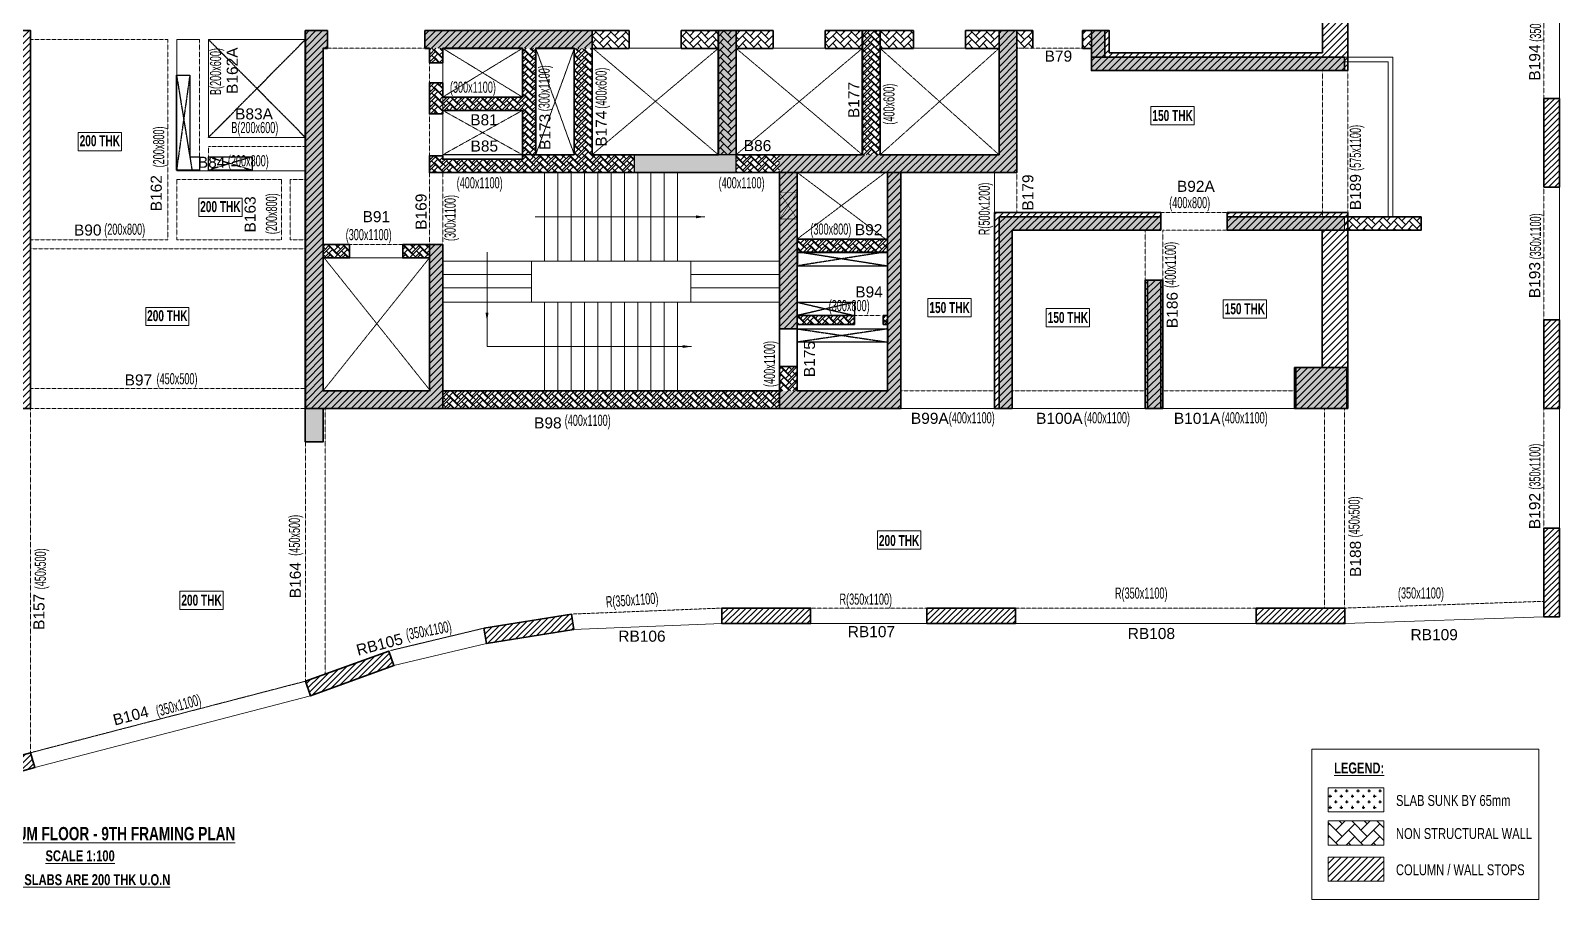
# Model space of a CAD drawing. Header units: millimetres. Extents: x 13 to 70247, y 23 to 60080.
# Drawn here: x 35422 to 69922, y 23 to 19616 of the extents above; entities that cross this region are included whole.
import ezdxf
from ezdxf.enums import TextEntityAlignment as Align

# ---------------------------------------------------------------- set-up
doc = ezdxf.new("R2010")
doc.units = ezdxf.units.MM
doc.linetypes.add('HIDDEN', pattern=[0.375, 0.25, -0.125])
for name, color, linetype, lineweight in [('A-ANNO-DIMS', 8, 'Continuous', 15), ('A-DETL-MISC', 35, 'Continuous', 15), ('A-FLOR-IDEN', 11, 'Continuous', 9), ('A-HIDD-ABVE', 8, 'HIDDEN', 20), ('G-ANNO-TEXT', 231, 'Continuous', 9), ('S-BEAM', 7, 'Continuous', 18), ('S-BEAM-IDEN', 2, 'Continuous', 9), ('S-COL HATCH', 9, 'Continuous', 0), ('S-COLS', 5, 'Continuous', 35), ('S-WALL', 4, 'Continuous', 18)]:
    doc.layers.add(name, color=color, linetype=linetype, lineweight=lineweight)
for name, color, linetype in [('Beam Nos', 7, 'Continuous'), ('changes', 7, 'Continuous'), ('CUTOUT', 4, 'Continuous'), ('S-CUTOUT', 1, 'Continuous'), ('SUNK SLAB', 8, 'Continuous')]:
    doc.layers.add(name, color=color, linetype=linetype)
doc.styles.add('Dim.s & Anno.(Misc.)', font='ARIALN.TTF')
doc.styles.add('SC-BBS1', font='SansSerif')
doc.styles.add('Swis721 LtCn BT', font='swisscl.ttf', dxfattribs={"width": 0.9, "height": 233.355162})
doc.styles.add('Swis721 LtCn BT_2', font='swisscl.ttf', dxfattribs={"height": 244.992296})
doc.styles.add('Swis721 LtCn BT_B', font='', dxfattribs={"width": 0.9, "height": 246.918336})
doc.styles.get('Swis721 LtCn BT_B').set_extended_font_data('Swis721 LtCn BT', bold=True)
doc.dimstyles.new('A-GFC-100', dxfattribs={"dimscale": 100, "dimtxt": 1.75, "dimasz": 1.5, "dimexe": 1.5, "dimexo": 0, "dimgap": 1, "dimtad": 1, "dimdsep": 46, "dimtxsty": 'Dim.s & Anno.(Misc.)', "dimblk": 'ARCHTICK', "dimcen": 0, "dimdle": 1.5, "dimclrd": 256, "dimclre": 8, "dimclrt": 6, "dimazin": 2, "dimtfac": 1, "dimtix": 1, "dimtmove": 2, "dimatfit": 3, "dimfxl": 1, "dimtolj": 1, "dimlwd": -1, "dimlwe": 9, "dimarcsym": 0})
pattern_1 = [(45, (-31699446.87, 20890861.25), (-75.1300955, 75.1300955), [])]
pattern_2 = [(45, (-31794446.86, 20734809.75), (0, 169.7056275), [360, -120]), (135, (-31794362, 20734894.6), (1e-14, 169.7056275), [360, -120])]
pattern_3 = [(45, (-31802317.5, 20729084.55), (0, 169.7056275), [360, -120]), (135, (-31802232.65, 20729169.4), (1e-14, 169.7056275), [360, -120])]
pattern_4 = [(45, (-31618808, 20746156.34), (0, 169.7056275), [360, -120]), (135, (-31618723.15, 20746241.2), (1e-14, 169.7056275), [360, -120])]
pattern_5 = [(45, (-31682274.25, 21473233.52), (-75.1300955, 75.1300955), [])]
pattern_6 = [(45, (-31215760.61, 20872171.07), (-66.29126074, 66.29126074), [])]
pattern_7 = [(45, (-31343246.11, 20900840.07), (-66.29126074, 66.29126074), [])]

# ---------------------------------------------------------------- blocks, each defined once
blk = doc.blocks.new('A$Cd226b1b4')
at = {"layer": 'S-COL HATCH', "transparency": 33554687}
h = blk.add_hatch(dxfattribs=at)
h.set_pattern_fill('ANSI31', color=256, scale=850)
h.set_pattern_definition(pattern_1)
h.paths.add_polyline_path([(53250, 7625), (53250, 19125), (52675, 19125), (52675, 8025), (47865, 8025), (47865, 8525), (47465, 8525), (47465, 7625)])
h = blk.add_hatch(dxfattribs=at)
h.set_pattern_fill('ANSI31', color=256, scale=850)
h.set_pattern_definition(pattern_1)
h.paths.add_polyline_path([(20725, 3700), (20425, 3700), (20425, 400), (20425, 0), (23125, 0), (23525, 0), (23525, 400), (23525, 400), (23525, 8525), (23025, 8525), (23025, 8125), (23125, 8125), (23125, 400), (23125, 400), (20725, 400), (20725, 400)])
h = blk.add_hatch(dxfattribs=at)
h.set_pattern_fill('ANSI31', color=256, scale=850)
h.set_pattern_definition(pattern_1)
h.paths.add_polyline_path([(32525, 3700), (32825, 3700), (32825, 400), (32825, 0), (30125, 0), (29725, 0), (29725, 400), (29725, 400), (29725, 8525), (30225, 8525), (30225, 8125), (30125, 8125), (30125, 400), (30125, 400), (32525, 400), (32525, 400)])
h = blk.add_hatch(dxfattribs=at)
h.set_pattern_fill('ANSI31', color=256, scale=850)
h.set_pattern_definition(pattern_1)
h.paths.add_polyline_path([(36195, 8525), (32425, 8525), (32425, 8125), (36195, 8125)])
at = {"layer": 'S-COL HATCH'}
h = blk.add_hatch(dxfattribs=at)
h.set_pattern_fill('AR-HBONE', color=256, scale=30)
h.set_pattern_definition(pattern_2)
h.paths.add_polyline_path([(39445, 8525), (39045, 8525), (39045, 5725), (39445, 5725)])
at = {"layer": 'S-COL HATCH', "transparency": 33554687}
h = blk.add_hatch(dxfattribs=at)
h.set_pattern_fill('ANSI31', color=256, scale=850)
h.set_pattern_definition(pattern_1)
h.paths.add_polyline_path([(40425, 5325), (40425, 5725), (45379, 5725), (45379, 8525), (45779, 8525), (45779, 5325)])
at = {"layer": 'S-COL HATCH'}
h = blk.add_hatch(dxfattribs=at)
h.set_pattern_fill('AR-HBONE', color=256, scale=30)
h.set_pattern_definition(pattern_2)
h.paths.add_polyline_path([(42695, 5725), (42295, 5725), (42295, 8525), (42695, 8525)])
h = blk.add_hatch(dxfattribs=at)
h.set_pattern_fill('AR-HBONE', color=256, scale=30)
h.set_pattern_definition(pattern_2)
h.paths.add_polyline_path([(34925, 8125), (34625, 8125), (34625, 7025), (32825, 7025), (32825, 7350), (32525, 7350), (32525, 6648), (32825, 6648), (32825, 6725), (34625, 6725), (34625, 5625), (32825, 5625), (32825, 5703), (32525, 5703), (32525, 5325), (37145, 5325), (37145, 5725), (34925, 5725)])
h = blk.add_hatch(dxfattribs=at)
h.set_pattern_fill('AR-HBONE', color=256, scale=30)
h.set_pattern_definition(pattern_2)
h.paths.add_polyline_path([(32825, 8125), (32525, 8125), (32525, 7800), (32825, 7800)])
h = blk.add_hatch(dxfattribs=at)
h.set_pattern_fill('AR-HBONE', color=256, scale=30)
h.set_pattern_definition(pattern_2)
h.paths.add_polyline_path([(36195, 5725), (35795, 5725), (35795, 8125), (36195, 8125)])
at = {"layer": 'S-COL HATCH', "transparency": 33554687}
h = blk.add_hatch(dxfattribs=at)
h.set_pattern_fill('ANSI31', color=256, scale=850)
h.set_pattern_definition(pattern_1)
edge = h.paths.add_edge_path()
edge.add_line((37145, 5725), (37145, 5325))
at = {"layer": 'S-COL HATCH'}
h = blk.add_hatch(dxfattribs=at)
h.set_pattern_fill('AR-HBONE', color=256, scale=30)
h.set_pattern_definition(pattern_2)
h.paths.add_polyline_path([(39445, 5725), (40425, 5725), (40425, 5325), (39445, 5325)])
at = {"layer": 'S-COL HATCH', "transparency": 33554687}
h = blk.add_hatch(dxfattribs=at)
h.set_pattern_fill('ANSI31', color=256, scale=850)
h.set_pattern_definition(pattern_1)
h.paths.add_polyline_path([(40425, 5325), (40825, 5325), (40825, 5325), (40825, 3825), (40825, 3825), (40825, 3525), (40825, 1800), (40425, 1800)])
h = blk.add_hatch(dxfattribs=at)
h.set_pattern_fill('ANSI31', color=256, scale=850)
h.set_pattern_definition(pattern_1)
h.paths.add_polyline_path([(42865, 5325), (43165, 5325), (43165, 0), (42865, 0), (40425, 0), (40425, 400), (42865, 400), (42865, 2100), (42865, 2100), (42865, 2100)])
at = {"layer": 'S-COL HATCH'}
h = blk.add_hatch(dxfattribs=at)
h.set_pattern_fill('AR-HBONE', color=256, scale=30)
h.set_pattern_definition(pattern_2)
h.paths.add_polyline_path([(40825, 3525), (42865, 3525), (42865, 3825), (40825, 3825)])
h = blk.add_hatch(dxfattribs=at)
h.set_pattern_fill('AR-HBONE', color=256, scale=30)
h.set_pattern_definition([(45, (-31794446.86, 20682880.75), (0, 169.7056275), [360, -120]), (135, (-31794362, 20682965.6), (1e-14, 169.7056275), [360, -120])])
h.paths.add_polyline_path([(32525, 3400), (32525, 3700), (31925, 3700), (31925, 3400)])
h.paths.add_polyline_path([(30725, 3400), (30725, 3700), (30125, 3700), (30125, 3400)])
h = blk.add_hatch(dxfattribs=at)
h.set_pattern_fill('AR-HBONE', color=256, scale=30)
h.set_pattern_definition(pattern_2)
h.paths.add_polyline_path([(42115, 2100), (42115, 1900), (40825, 1900), (40825, 2100)])
h = blk.add_hatch(dxfattribs=at)
h.set_pattern_fill('AR-HBONE', color=256, scale=30)
h.set_pattern_definition(pattern_2)
h.paths.add_polyline_path([(42765, 2100), (42865, 2100), (42865, 1900), (42765, 1900)])
h = blk.add_hatch(dxfattribs=at)
h.set_pattern_fill('AR-HBONE', color=256, scale=30)
h.set_pattern_definition(pattern_2)
h.paths.add_polyline_path([(40425, 950), (40825, 950), (40825, 400), (40425, 400)])
h = blk.add_hatch(dxfattribs=at)
h.set_pattern_fill('AR-HBONE', color=256, scale=30)
h.set_pattern_definition(pattern_2)
h.paths.add_polyline_path([(40425, 400), (32825, 400), (32825, 0), (40425, 0)])
at = {"layer": 'S-COL HATCH', "transparency": 33554687, "elevation": 0}
for points in [[(37145, 5725), (37145, 5325)], [(39445, 5325), (39445, 5725), (39045, 5725)]]:
    blk.add_lwpolyline(points, dxfattribs=at)
at = {"layer": 'S-COLS'}
for p, q in [((32525, 3700), (32525, 400)), ((32825, 3700), (32825, 400)), ((40825, 1800), (40425, 1800)), ((40825, 950), (40425, 950)), ((32825, 400), (32825, 0))]:
    blk.add_line(p, q, dxfattribs=at)
at = {"layer": 'S-COLS', "elevation": 0}
for points in [[(53250, 7625), (47465, 7625), (47465, 8525), (47865, 8525), (47865, 8025), (52675, 8025), (52675, 19125), (53250, 19125)], [(35795, 5725), (34925, 5725), (34925, 8125), (35795, 8125)], [(40825, 3825), (42865, 3825), (42865, 3525), (40825, 3525)]]:
    blk.add_lwpolyline(points, close=True, dxfattribs=at)
for points in [[(23525, 400), (23525, 8525), (23025, 8525), (23025, 8125), (23125, 8125), (23125, 400), (20725, 400)], [(29725, 400), (29725, 8525), (30225, 8525), (30225, 8125), (30125, 8125), (30125, 400), (32525, 400)], [(36195, 8525), (32425, 8525), (32425, 8125), (32525, 8125), (32525, 7800), (32825, 7800), (32825, 8125), (33725, 8125), (34625, 8125), (34625, 7025), (32825, 7025), (32825, 7350), (32525, 7350), (32525, 6648), (32825, 6648), (32825, 6725), (34625, 6725), (34625, 5625), (33725, 5625), (32825, 5625), (32825, 5703), (32525, 5703), (32525, 5325), (34625, 5325), (34625, 5325), (45779, 5325), (45779, 8525), (45379, 8525), (45379, 5725), (42695, 5725), (42695, 8525)], [(39045, 8525), (39045, 5725), (36195, 5725), (36195, 8525)], [(39445, 8525), (39045, 8525)], [(42295, 8525), (42295, 5725), (39445, 5725), (39445, 8525)], [(42695, 8525), (42295, 8525)], [(40825, 0), (40425, 0), (40425, 5325)], [(40825, 5325), (40825, 400)], [(43165, 5325), (43165, 0), (42865, 0)], [(42865, 400), (42865, 5325)], [(30125, 3400), (30725, 3400), (30725, 3700), (30125, 3700)], [(32525, 3400), (31925, 3400), (31925, 3700), (32825, 3700)], [(40825, 2100), (42115, 2100)], [(42115, 2100), (42115, 1900)], [(42765, 1900), (42765, 2100)], [(42765, 2100), (42865, 2100)], [(42115, 1900), (40825, 1900)], [(42865, 1900), (42765, 1900)], [(23125, 0), (23125, 0), (23525, 0), (23525, 400)], [(30125, 0), (30125, 0), (29725, 0), (29725, 400)], [(32825, 400), (40425, 400), (40425, 0), (30125, 0)], [(40825, 400), (42865, 400)], [(42865, 0), (40825, 0)]]:
    blk.add_lwpolyline(points, dxfattribs=at)
blk = doc.blocks.new('A$Cbe320e20')
at = {"layer": 'S-COL HATCH', "transparency": 33554687}
h = blk.add_hatch(color=256, dxfattribs=at)
h.dxf.hatch_style = 1
h.paths.add_polyline_path([(24654, -2025), (24954, -2025), (24954, -5325), (24954, -5725), (22254, -5725), (22254, -6475), (21854, -6475), (21854, -5325), (21854, -5325), (21854, 2800), (22354, 2800), (22354, 2400), (22254, 2400), (22254, -5325), (22254, -5325), (24654, -5325), (24654, -5325)])
h = blk.add_hatch(color=256, dxfattribs=at)
h.dxf.hatch_style = 1
h.paths.add_polyline_path([(28324, 2800), (24554, 2800), (24554, 2400), (28324, 2400)])
at = {"layer": 'S-COL HATCH'}
h = blk.add_hatch(dxfattribs=at)
h.set_pattern_fill('AR-HBONE', color=256, scale=30)
h.set_pattern_definition(pattern_4)
h.paths.add_polyline_path([(28324, 2400), (28324, 2800), (29164, 2800), (29164, 2400), (28834, 2400)])
h = blk.add_hatch(dxfattribs=at)
h.set_pattern_fill('AR-HBONE', color=256, scale=30)
h.set_pattern_definition(pattern_4)
h.paths.add_polyline_path([(30334, 2400), (30334, 2800), (31174, 2800), (31174, 2400)])
at = {"layer": 'S-COL HATCH', "transparency": 33554687}
h = blk.add_hatch(color=256, dxfattribs=at)
h.dxf.hatch_style = 1
h.paths.add_polyline_path([(31574, 2800), (31174, 2800), (31174, 0), (31574, 0)])
at = {"layer": 'S-COL HATCH'}
h = blk.add_hatch(dxfattribs=at)
h.set_pattern_fill('AR-HBONE', color=256, scale=30)
h.set_pattern_definition(pattern_4)
h.paths.add_polyline_path([(31574, 2400), (31574, 2800), (32414, 2800), (32414, 2400)])
at = {"layer": 'S-COL HATCH', "transparency": 33554687}
h = blk.add_hatch(color=256, dxfattribs=at)
h.dxf.hatch_style = 1
h.paths.add_polyline_path([(32554, -400), (32554, 0), (37509, 0), (37509, 2800), (37909, 2800), (37909, -400)])
at = {"layer": 'S-COL HATCH'}
h = blk.add_hatch(dxfattribs=at)
h.set_pattern_fill('AR-HBONE', color=256, scale=30)
h.set_pattern_definition(pattern_4)
h.paths.add_polyline_path([(33584, 2800), (34424, 2800), (34424, 2400), (33584, 2400)])
h = blk.add_hatch(dxfattribs=at)
h.set_pattern_fill('AR-HBONE', color=256, scale=30)
h.set_pattern_definition(pattern_3)
h.paths.add_polyline_path([(34824, 0), (34424, 0), (34424, 2800), (34824, 2800)])
h = blk.add_hatch(dxfattribs=at)
h.set_pattern_fill('AR-HBONE', color=256, scale=30)
h.set_pattern_definition(pattern_4)
h.paths.add_polyline_path([(34824, 2800), (35581, 2800), (35581, 2400), (34824, 2400)])
h = blk.add_hatch(dxfattribs=at)
h.set_pattern_fill('AR-HBONE', color=256, scale=30)
h.set_pattern_definition(pattern_4)
h.paths.add_polyline_path([(36751, 2400), (36751, 2800), (37509, 2800), (37509, 2400)])
h = blk.add_hatch(dxfattribs=at)
h.set_pattern_fill('AR-HBONE', color=256, scale=30)
h.set_pattern_definition(pattern_4)
h.paths.add_polyline_path([(37909, 2400), (37909, 2800), (38274, 2800), (38274, 2400), (38185, 2400)])
h = blk.add_hatch(dxfattribs=at)
h.set_pattern_fill('AR-HBONE', color=256, scale=30)
h.set_pattern_definition(pattern_4)
h.paths.add_polyline_path([(39394, 2400), (39394, 2800), (39594, 2800), (39594, 2400)])
at = {"layer": 'S-COL HATCH', "transparency": 33554687}
h = blk.add_hatch(color=256, dxfattribs=at)
h.dxf.hatch_style = 1
h.paths.add_polyline_path([(39894, 2800), (39594, 2800), (39594, 2200), (39894, 2200)])
at = {"layer": 'S-COL HATCH'}
h = blk.add_hatch(dxfattribs=at)
h.set_pattern_fill('AR-HBONE', color=256, scale=30)
h.set_pattern_definition(pattern_3)
h.paths.add_polyline_path([(27054, 2400), (26754, 2400), (26754, 1300), (24954, 1300), (24954, 1625), (24654, 1625), (24654, 922), (24954, 922), (24954, 1000), (26754, 1000), (26754, -100), (24954, -100), (24954, -23), (24654, -23), (24654, -400), (29274, -400), (29274, 0), (27054, 0)])
h = blk.add_hatch(dxfattribs=at)
h.set_pattern_fill('AR-HBONE', color=256, scale=30)
h.set_pattern_definition(pattern_3)
h.paths.add_polyline_path([(24954, 2400), (24654, 2400), (24654, 2075), (24954, 2075)])
h = blk.add_hatch(dxfattribs=at)
h.set_pattern_fill('AR-HBONE', color=256, scale=30)
h.set_pattern_definition(pattern_3)
h.paths.add_polyline_path([(28324, 0), (27924, 0), (27924, 2400), (28324, 2400)])
at = {"layer": 'S-COL HATCH', "transparency": 33554687}
h = blk.add_hatch(color=256, dxfattribs=at)
h.dxf.hatch_style = 1
h.paths.add_polyline_path([(39594, 2200), (39594, 1900), (45304, 1900), (45304, 2200)])
h = blk.add_hatch(color=256, dxfattribs=at)
h.dxf.hatch_style = 1
h.paths.add_polyline_path([(31574, 0), (29274, 0), (29274, -400), (31574, -400)])
at = {"layer": 'S-COL HATCH'}
h = blk.add_hatch(dxfattribs=at)
h.set_pattern_fill('AR-HBONE', color=256, scale=30)
h.set_pattern_definition(pattern_3)
h.paths.add_polyline_path([(31574, 0), (32554, 0), (32554, -400), (31574, -400)])
at = {"layer": 'S-COL HATCH', "transparency": 33554687}
h = blk.add_hatch(color=256, dxfattribs=at)
h.dxf.hatch_style = 1
h.paths.add_polyline_path([(32554, -400), (32954, -400), (32954, -400), (32954, -1900), (32954, -1900), (32954, -2200), (32954, -3925), (32554, -3925)])
h = blk.add_hatch(color=256, dxfattribs=at)
h.dxf.hatch_style = 1
h.paths.add_polyline_path([(34994, -400), (35294, -400), (35294, -5725), (34994, -5725), (32554, -5725), (32554, -5325), (34994, -5325), (34994, -3625), (34994, -3625), (34994, -3625)])
h = blk.add_hatch(dxfattribs=at)
h.set_pattern_fill('ANSI31', color=256, scale=850)
h.set_pattern_definition(pattern_5)
h.paths.add_polyline_path([(37409, -1299), (41159, -1299), (41159, -1699), (37809, -1699), (37809, -5724), (37409, -5724)])
h = blk.add_hatch(dxfattribs=at)
h.set_pattern_fill('ANSI31', color=256, scale=850)
h.set_pattern_definition(pattern_5)
h.paths.add_polyline_path([(42659, -1299), (44804, -1299), (44804, -1303), (45379, -1303), (45379, -4800), (44804, -4800), (44804, -1699), (42659, -1699)])
h = blk.add_hatch(color=256, dxfattribs=at)
h.dxf.hatch_style = 1
h.paths.add_polyline_path([(37509, -1400), (41159, -1400), (41159, -1700), (37809, -1700), (37809, -5725), (37509, -5725)])
h = blk.add_hatch(color=256, dxfattribs=at)
h.dxf.hatch_style = 1
h.paths.add_polyline_path([(42659, -1400), (45304, -1400), (45304, -1700), (42659, -1700)])
at = {"layer": 'S-COL HATCH'}
h = blk.add_hatch(dxfattribs=at)
h.set_pattern_fill('AR-HBONE', color=256, scale=30)
h.set_pattern_definition(pattern_3)
h.paths.add_polyline_path([(47034, -1700), (47034, -1400), (45304, -1400), (45304, -1700)])
h = blk.add_hatch(dxfattribs=at)
h.set_pattern_fill('AR-HBONE', color=256, scale=30)
h.set_pattern_definition([(45, (-31802317.5, 20677155.55), (0, 169.7056275), [360, -120]), (135, (-31802232.65, 20677240.4), (1e-14, 169.7056275), [360, -120])])
h.paths.add_polyline_path([(24654, -2325), (24654, -2025), (24054, -2025), (24054, -2325)])
h.paths.add_polyline_path([(22854, -2325), (22854, -2025), (22254, -2025), (22254, -2325)])
h = blk.add_hatch(dxfattribs=at)
h.set_pattern_fill('AR-HBONE', color=256, scale=30)
h.set_pattern_definition(pattern_3)
h.paths.add_polyline_path([(32954, -1900), (32954, -2200), (34994, -2200), (34994, -1900)])
at = {"layer": 'S-COL HATCH', "transparency": 33554687}
h = blk.add_hatch(dxfattribs=at)
h.set_pattern_fill('ANSI31', color=256, scale=850)
h.set_pattern_definition(pattern_5)
h.paths.add_polyline_path([(40809, -2827), (41205, -2827), (41205, -5724), (40809, -5724)])
h = blk.add_hatch(color=256, dxfattribs=at)
h.dxf.hatch_style = 1
h.paths.add_polyline_path([(40859, -2827), (41159, -2827), (41159, -5725), (40859, -5725)])
at = {"layer": 'S-COL HATCH'}
h = blk.add_hatch(dxfattribs=at)
h.set_pattern_fill('AR-HBONE', color=256, scale=30)
h.set_pattern_definition(pattern_3)
h.paths.add_polyline_path([(34244, -3625), (34244, -3825), (32954, -3825), (32954, -3625)])
h = blk.add_hatch(dxfattribs=at)
h.set_pattern_fill('AR-HBONE', color=256, scale=30)
h.set_pattern_definition(pattern_3)
h.paths.add_polyline_path([(34894, -3625), (34994, -3625), (34994, -3825), (34894, -3825)])
h = blk.add_hatch(dxfattribs=at)
h.set_pattern_fill('AR-HBONE', color=256, scale=30)
h.set_pattern_definition(pattern_3)
h.paths.add_polyline_path([(32554, -4775), (32954, -4775), (32954, -5325), (32554, -5325)])
at = {"layer": 'S-COL HATCH', "transparency": 33554687}
h = blk.add_hatch(dxfattribs=at)
h.set_pattern_fill('ANSI31', color=256, scale=850)
h.set_pattern_definition(pattern_5)
h.paths.add_polyline_path([(45379, -4800), (45379, -5724), (44179, -5724), (44179, -4800)])
h = blk.add_hatch(color=256, dxfattribs=at)
h.dxf.hatch_style = 1
h.paths.add_polyline_path([(44209, -5725), (45359, -5725), (45359, -4800), (44209, -4800)])
at = {"layer": 'S-COL HATCH'}
h = blk.add_hatch(dxfattribs=at)
h.set_pattern_fill('AR-HBONE', color=256, scale=30)
h.set_pattern_definition(pattern_3)
h.paths.add_polyline_path([(32554, -5325), (24954, -5325), (24954, -5725), (32554, -5725)])
at = {"layer": 'changes'}
blk.add_lwpolyline([(31574, 0), (29274, 0), (29274, -400), (31574, -400)], close=True, dxfattribs=at)
at = {"layer": 'S-COL HATCH', "transparency": 33554687}
blk.add_line((45304, -1400), (45304, -1700), dxfattribs=at)
at = {"layer": 'S-COLS'}
for p, q in [((29164, 2800), (28324, 2800)), ((29164, 2800), (29164, 2400)), ((30334, 2400), (30334, 2800)), ((32414, 2800), (30334, 2800)), ((32414, 2800), (32414, 2400)), ((33584, 2400), (33584, 2800)), ((34424, 2800), (33584, 2800)), ((35581, 2800), (34824, 2800)), ((35581, 2800), (35581, 2400)), ((36751, 2400), (36751, 2800)), ((37509, 2800), (36751, 2800)), ((38274, 2800), (37909, 2800)), ((38274, 2800), (38274, 2400)), ((39394, 2400), (39394, 2800)), ((39394, 2800), (39594, 2800)), ((29164, 2400), (28324, 2400)), ((31174, 2400), (30334, 2400)), ((32414, 2400), (31574, 2400)), ((34424, 2400), (33584, 2400)), ((35581, 2400), (34824, 2400)), ((36751, 2400), (37509, 2400)), ((39394, 2400), (39594, 2400)), ((41159, -1299), (41159, -1699)), ((42659, -1299), (42659, -1699)), ((37509, -1400), (37509, -5725)), ((37509, -1400), (41159, -1400)), ((41159, -1700), (37809, -1700)), ((37809, -1700), (37809, -5725)), ((41159, -1700), (37809, -1700)), ((41159, -1400), (41159, -1700)), ((24654, -2025), (24654, -5325)), ((24954, -2025), (24954, -5325)), ((32954, -3925), (32554, -3925)), ((32954, -4775), (32554, -4775)), ((24954, -5325), (24954, -5725)), ((37809, -5724), (37409, -5724)), ((37809, -5724), (37409, -5724)), ((37509, -5725), (37809, -5725)), ((41209, -5724), (40809, -5724)), ((41209, -5724), (40809, -5724))]:
    blk.add_line(p, q, dxfattribs=at)
for points in [[(21854, -5325), (21854, 2800), (22354, 2800), (22354, 2400), (22254, 2400), (22254, -5325), (24654, -5325)], [(28324, 2800), (24554, 2800), (24554, 2400), (24654, 2400), (24654, 2075), (24954, 2075), (24954, 2400), (25854, 2400), (26754, 2400), (26754, 1300), (24954, 1300), (24954, 1625), (24654, 1625), (24654, 922), (24954, 922), (24954, 1000), (26754, 1000), (26754, -100), (25854, -100), (24954, -100), (24954, -23), (24654, -23), (24654, -400), (26754, -400), (26754, -400), (37909, -400), (37909, 2800), (37509, 2800), (37509, 0), (34824, 0), (34824, 2800)], [(31174, 2800), (31174, 0), (28324, 0), (28324, 2800)], [(31574, 2800), (31174, 2800)], [(34424, 2800), (34424, 0), (31574, 0), (31574, 2800)], [(34824, 2800), (34424, 2800)], [(32954, -5725), (32554, -5725), (32554, -400)], [(32954, -400), (32954, -5325)], [(35294, -400), (35294, -5725), (34994, -5725)], [(34994, -5325), (34994, -400)], [(37409, -5724), (37409, -1299), (41159, -1299)], [(42659, -1299), (45354, -1299)], [(45379, -1299), (45379, -4800), (44804, -4800), (44804, -1699), (42659, -1699)], [(40813, -1699), (37809, -1699), (37809, -5724)], [(22254, -2325), (22854, -2325), (22854, -2025), (22254, -2025)], [(24654, -2325), (24054, -2325), (24054, -2025), (24954, -2025)], [(40809, -5724), (40809, -2827), (41209, -2827), (41209, -5724)], [(32954, -3625), (34244, -3625)], [(34244, -3625), (34244, -3825)], [(34894, -3825), (34894, -3625)], [(34894, -3625), (34994, -3625)], [(34244, -3825), (32954, -3825)], [(34994, -3825), (34894, -3825)], [(22254, -5725), (22254, -6475), (21854, -6475), (21854, -5325)], [(24954, -5325), (32554, -5325), (32554, -5725), (22254, -5725)], [(32954, -5325), (34994, -5325)], [(34994, -5725), (32954, -5725)]]:
    blk.add_lwpolyline(points, dxfattribs=at)
at = {"layer": 'S-COLS', "color": 5}
blk.add_lwpolyline([(39894, 2800), (39594, 2800), (39594, 2200), (39894, 2200)], close=True, dxfattribs=at)
at = {"layer": 'S-COLS'}
for points in [[(27924, 0), (27054, 0), (27054, 2400), (27924, 2400)], [(45304, 1900), (39594, 1900), (39594, 2200), (45304, 2200)], [(32954, -1900), (34994, -1900), (34994, -2200), (32954, -2200)], [(45359, -5725), (44209, -5725), (44209, -4800), (45359, -4800)]]:
    blk.add_lwpolyline(points, close=True, dxfattribs=at)
at = {"layer": 'S-COLS', "elevation": 0}
for points in [[(47034, -1400), (42659, -1400), (42659, -1700), (47034, -1700)], [(41159, -2827), (40859, -2827), (40859, -5725), (41159, -5725)], [(45379, -5724), (44179, -5724), (44179, -4800), (45379, -4800)]]:
    blk.add_lwpolyline(points, close=True, dxfattribs=at)
at = {"layer": 'S-CUTOUT', "const_width": 10, "elevation": 0}
blk.add_lwpolyline([(32954, -849), (32954, -1449), (32554, -1449), (32554, -849)], close=True, dxfattribs=at)
for points in [[(32954, -849), (32554, -1449)], [(32954, -1449), (32554, -849)]]:
    blk.add_lwpolyline(points, dxfattribs=at)
at = {"layer": 'S-WALL', "color": 7}
for p, q in [((46394, 2200), (45304, 2200)), ((45304, 2100), (46294, 2100)), ((46294, 2100), (46294, -1400)), ((46394, -1400), (46394, 2200))]:
    blk.add_line(p, q, dxfattribs=at)
blk = doc.blocks.new('_ARCHTICK')
at = {"color": 0, "linetype": 'ByBlock', "const_width": 0.15}
blk.add_lwpolyline([(-0.5, -0.5), (0.5, 0.5)], dxfattribs=at)
blk = doc.blocks.new('A$Cf6edaa24')
at = {"layer": 'CUTOUT', "color": 8, "linetype": 'HIDDEN'}
for p, q in [((25325, -6245), (24340, -6545)), ((24340, -6245), (25325, -6545)), ((39529, -8405), (37630, -8705)), ((39529, -8405), (37630, -8705)), ((37771, -8405), (39670, -8705)), ((37771, -8405), (39670, -8705)), ((37630, -9525), (38920, -9825)), ((38920, -9525), (37630, -9825)), ((37630, -9525), (38920, -9825)), ((38920, -9525), (37630, -9825)), ((39670, -10125), (37630, -10425)), ((37630, -10125), (39670, -10425)), ((39670, -10125), (37630, -10425)), ((37630, -10125), (39670, -10425))]:
    blk.add_line(p, q, dxfattribs=at)
at = {"layer": 'CUTOUT', "elevation": 0}
blk.add_lwpolyline([(23620, -4405), (23920, -4405), (23920, -6245), (24140, -6245), (24140, -6545), (23620, -6545), (23620, -4405)], dxfattribs=at)
at = {"layer": 'CUTOUT', "color": 8, "linetype": 'HIDDEN', "elevation": 0}
for points in [[(23620, -4405), (23969, -6545)], [(23920, -4405), (23620, -6545)]]:
    blk.add_lwpolyline(points, dxfattribs=at)
at = {"layer": 'CUTOUT', "elevation": 0}
blk.add_lwpolyline([(24340, -6245), (25325, -6245), (25325, -6545), (24340, -6545)], close=True, dxfattribs=at)
at = {"layer": 'CUTOUT'}
for points in [[(37630, -8705), (39670, -8705), (39670, -8405), (37630, -8405)], [(37630, -9525), (38920, -9525), (38920, -9825), (37630, -9825)], [(37630, -10125), (39670, -10125), (39670, -10425), (37630, -10425)]]:
    blk.add_lwpolyline(points, close=True, dxfattribs=at)
at = {"layer": 'S-BEAM'}
blk.add_line((39669, -10125), (37630, -10125), dxfattribs=at)
blk = doc.blocks.new('A$C40398dd4')
at = {"layer": 'A-ANNO-DIMS', "ltscale": 500, "elevation": 0}
blk.add_lwpolyline([(5810, 1000), (6600, 1000), (6600, 1565)], dxfattribs=at)
at = {"layer": 'A-DETL-MISC'}
for p, q in [((2300, 4925), (2300, 2925)), ((2600, 4925), (2600, 2925)), ((2900, 4925), (2900, 2925)), ((3200, 4925), (3200, 2925)), ((3500, 4925), (3500, 2925)), ((3800, 4925), (3800, 2925)), ((4100, 4925), (4100, 2925)), ((4400, 4925), (4400, 2925)), ((4700, 4925), (4700, 2925)), ((5000, 4925), (5000, 2925)), ((5300, 4925), (5300, 2925)), ((2300, 0), (2300, 2000)), ((2600, 0), (2600, 2000)), ((2900, 0), (2900, 2000)), ((3200, 0), (3200, 2000)), ((3500, 0), (3500, 2000)), ((3800, 0), (3800, 2000)), ((4100, 0), (4100, 2000)), ((4400, 0), (4400, 2000)), ((4700, 0), (4700, 2000)), ((5000, 0), (5000, 2000)), ((5300, 0), (5300, 2000))]:
    blk.add_line(p, q, dxfattribs=at)
for points in [[(2000, 2925), (0, 2925)], [(5600, 2925), (7600, 2925)], [(2000, 2625), (0, 2625)], [(5600, 2625), (7600, 2625)], [(2000, 2325), (0, 2325)], [(5600, 2325), (7600, 2325)]]:
    blk.add_lwpolyline(points, dxfattribs=at)
blk.add_lwpolyline([(5600, 2925), (5600, 2000), (2000, 2000), (2000, 2925)], close=True, dxfattribs=at)
at = {"layer": 'A-DETL-MISC', "elevation": 0}
for points in [[(2000, 2000), (0, 2000)], [(5600, 2000), (7600, 2000)]]:
    blk.add_lwpolyline(points, dxfattribs=at)
at = {"layer": 'A-ANNO-DIMS', "ltscale": 500}
for points in [[(1688, 3925), (5510, 3925)], [(6600, 1565), (6600, 3126)], [(1988, 1000), (5810, 1000)]]:
    blk.add_leader(points, dimstyle='A-GFC-100', override={"dimasz": 2, "dimtad": 0, "dimfxl": 0.18, "dimarcsym": 1}, dxfattribs=at)

msp = doc.modelspace()

# ---------------------------------------------------------------- hatches: boundary and pattern name
at = {"layer": 'S-COL HATCH', "transparency": 33554687}
h = msp.add_hatch(dxfattribs=at)
h.set_pattern_fill('ANSI31', color=256, scale=750)
h.set_pattern_definition(pattern_6)
h.paths.add_polyline_path([(69572, 16085), (69922, 16085), (69922, 18085), (69572, 18085)])
h = msp.add_hatch(dxfattribs=at)
h.set_pattern_fill('ANSI31', color=256, scale=750)
h.set_pattern_definition(pattern_6)
h.paths.add_polyline_path([(69572, 11092), (69922, 11092), (69922, 13092), (69572, 13092)])
h = msp.add_hatch(dxfattribs=at)
h.set_pattern_fill('ANSI31', color=256, scale=750)
h.set_pattern_definition(pattern_6)
h.paths.add_polyline_path([(69572, 6395), (69922, 6395), (69922, 8395), (69572, 8395)])
h = msp.add_hatch(dxfattribs=at)
h.set_pattern_fill('ANSI31', color=256, scale=750)
h.set_pattern_definition(pattern_6)
h.paths.add_polyline_path([(51022, 6592), (51022, 6242), (53022, 6242), (53022, 6592)])
h = msp.add_hatch(dxfattribs=at)
h.set_pattern_fill('ANSI31', color=256, scale=750)
h.set_pattern_definition(pattern_6)
h.paths.add_polyline_path([(55647, 6592), (55647, 6242), (57647, 6242), (57647, 6592)])
h = msp.add_hatch(dxfattribs=at)
h.set_pattern_fill('ANSI31', color=256, scale=750)
h.set_pattern_definition(pattern_7)
h.paths.add_polyline_path([(63082, 6592), (63082, 6242), (65082, 6242), (65082, 6592)])
h = msp.add_hatch(dxfattribs=at)
h.set_pattern_fill('ANSI31', color=256, scale=750)
h.set_pattern_definition(pattern_6)
h.paths.add_polyline_path([(45653, 6138), (45709, 5792), (47683, 6110), (47628, 6456)])
h = msp.add_hatch(dxfattribs=at)
h.set_pattern_fill('ANSI31', color=256, scale=750)
h.set_pattern_definition(pattern_6)
h.paths.add_polyline_path([(43622, 5294), (43503, 5623), (41622, 4942), (41741, 4613)])
h = msp.add_hatch(dxfattribs=at)
h.set_pattern_fill('ANSI31', color=256, scale=750)
h.set_pattern_definition(pattern_7)
h.paths.add_polyline_path([(33453, 2742), (34593, 2742), (35514, 2994), (35422, 3331), (34546, 3092), (33453, 3092)])
at = {"layer": 'SUNK SLAB'}
h = msp.add_hatch(dxfattribs=at)
h.set_pattern_fill('CROSS', color=8, scale=500, style=0)
h.set_pattern_definition([(360, (-23529.74, 16348.27), (125, 125), [62.5, -187.5]), (90, (-23498.49, 16317.02), (-125, 125), [62.5, -187.5])])
h.paths.add_polyline_path([(65956, 2537), (65956, 1996), (64707, 1996), (64707, 2537)], flags=0)
h = msp.add_hatch(dxfattribs=at)
h.set_pattern_fill('AR-HBONE', color=8, scale=50, style=0)
h.set_pattern_definition([(45, (-31293893.9, 20965319.13), (7e-14, 282.8427125), [600, -200]), (135, (-31293752.47, 20965460.55), (9e-14, 282.8427125), [600, -200])])
h.paths.add_polyline_path([(65956, 1791), (65956, 1249), (64707, 1249), (64707, 1791)], flags=0)
h = msp.add_hatch(dxfattribs=at)
h.set_pattern_fill('ANSI31', color=8, scale=850, style=0)
h.set_pattern_definition([(45, (-31293893.9, 20965987.63), (-75.1300955, 75.1300955), [])])
h.paths.add_polyline_path([(65956, 974), (65956, 433), (64707, 433), (64707, 974)], flags=0)

# ---------------------------------------------------------------- linework, layer by layer
at = {"layer": 'A-FLOR-IDEN', "color": 8, "elevation": 0, "flags": 128}
for points in [[(61682, 17902), (61682, 17490), (60704, 17490), (60704, 17902)], [(56649, 13571), (56649, 13159), (55672, 13159), (55672, 13571)], [(63313, 13545), (63313, 13133), (62335, 13133), (62335, 13545)], [(59319, 13348), (59319, 12936), (58342, 12936), (58342, 13348)], [(55509, 8335), (55509, 7923), (54532, 7923), (54532, 8335)]]:
    msp.add_lwpolyline(points, close=True, dxfattribs=at)
at = {"layer": 'A-FLOR-IDEN', "color": 8, "flags": 128}
for points in [[(37473, 17319), (37473, 16908), (36496, 16908), (36496, 17319)], [(40193, 15835), (40193, 15423), (39216, 15423), (39216, 15835)], [(38996, 13374), (38996, 12963), (38019, 12963), (38019, 13374)], [(39769, 6973), (39769, 6561), (38792, 6561), (38792, 6973)]]:
    msp.add_lwpolyline(points, close=True, dxfattribs=at)
at = {"layer": 'A-HIDD-ABVE', "linetype": 'HIDDEN'}
for p, q in [((41622, 19416), (41622, 19416)), ((46522, 19216), (44722, 18116)), ((46522, 18116), (44722, 19216)), ((47692, 19216), (46822, 16816)), ((47692, 16816), (46822, 19216)), ((50942, 19216), (48092, 16816)), ((50942, 16816), (48112, 19216)), ((54192, 19216), (51342, 16816)), ((54192, 16816), (51342, 19216)), ((57276, 19216), (54592, 16816)), ((57276, 16816), (54592, 19216)), ((46522, 16815), (44722, 17816)), ((46522, 17816), (44722, 16815)), ((52722, 16416), (54712, 14916)), ((52722, 14916), (54712, 16416)), ((44422, 14491), (42022, 11491)), ((42046, 14491), (44446, 11491))]:
    msp.add_line(p, q, dxfattribs=at)
at = {"layer": 'changes'}
msp.add_line((46822, 16815), (44722, 16815), dxfattribs=at)
at = {"layer": 'CUTOUT', "color": 8, "linetype": 'HIDDEN'}
for p, q in [((39435, 19415, 0), (41624, 17205, 0)), ((39435, 17205, 0), (41624, 19415))]:
    msp.add_line(p, q, dxfattribs=at)
at = {"layer": 'G-ANNO-TEXT', "color": 7, "elevation": 0}
for points in [[(64338, 3407), (69457, 3407), (69457, 23), (64338, 23)], [(65956, 2537), (65956, 1996), (64707, 1996), (64707, 2537)], [(65956, 1791), (65956, 1249), (64707, 1249), (64707, 1791)], [(65956, 974), (65956, 433), (64707, 433), (64707, 974)]]:
    msp.add_lwpolyline(points, close=True, dxfattribs=at)
at = {"layer": 'S-BEAM', "linetype": 'HIDDEN'}
for p, q in [((35422, 19416), (38522, 19416)), ((38522, 19416, 0), (38522, 14896)), ((39235, 19416, 0), (39235, 16770, 0)), ((38722, 19166), (38722, 19166)), ((44322, 19216), (42122, 19216)), ((44422, 16793), (44422, 19216)), ((59372, 19216), (57676, 19216)), ((64572, 15416), (64572, 18716, 0)), ((65147, 15416), (65147, 18716, 0)), ((39435, 16770, 0), (39435, 17005, 0)), ((39435, 17005, 0), (41625, 17005, 0)), ((38722, 16256), (38722, 14896)), ((38722, 16256), (41082, 16256)), ((41082, 16256), (41082, 14896)), ((41282, 16256), (41622, 16256)), ((41282, 16256), (41282, 14896)), ((44422, 14791), (44422, 16416)), ((44722, 14791), (44722, 16416)), ((57676, 16416), (57676, 15516)), ((62426, 15516), (60926, 15516)), ((38522, 14896), (35422, 14896)), ((41082, 14896), (38722, 14896)), ((41622, 14896), (41282, 14896)), ((60576, 13989), (60576, 15116)), ((60976, 13989), (60976, 15116)), ((62426, 15116), (60976, 15113)), ((41622, 14696), (35422, 14696)), ((43822, 14791), (42622, 14791)), ((54612, 13191), (53962, 13191)), ((35422, 11541), (41622, 11541)), ((57168, 11491), (55054, 11491)), ((60568, 11491), (57574, 11491)), ((63939, 11491), (60968, 11491)), ((35422, 11091), (41622, 11091)), ((35422, 11091), (35422, 3331)), ((41622, 11091), (41622, 4943)), ((42072, 11091), (42072, 5105)), ((64622, 11091), (64622, 6596)), ((65072, 11091), (65072, 6610)), ((47649, 6458, 0), (51015, 6592, 0)), ((53022, 6592, 0), (55647, 6592, 0)), ((63082, 6592, 0), (57647, 6592, 0)), ((65070, 6592), (69572, 6745, 0)), ((43540, 5634, 0), (45627, 6133, 0)), ((35422, 3331, 0), (41622, 4943, 0)), ((42072, 4732), (42072, 4728))]:
    msp.add_line(p, q, dxfattribs=at)
at = {"layer": 'S-BEAM'}
for p, q in [((38722, 19416), (39235, 19416)), ((38722, 19416, 0), (38722, 16456)), ((39435, 19416), (41622, 19416)), ((39435, 17205, 0), (39435, 19416, 0)), ((44722, 16793), (44722, 19216)), ((50942, 19216), (48112, 19216)), ((54192, 19216), (51342, 19216)), ((57276, 19216), (54592, 19216)), ((41625, 17205, 0), (39435, 17205, 0)), ((38722, 16456), (41622, 16456)), ((57176, 16416), (57176, 15516)), ((43822, 14491), (42622, 14491)), ((54712, 12891), (52722, 12891)), ((57168, 11091), (55054, 11091)), ((60568, 11091), (57568, 11091)), ((63939, 11091), (60968, 11091)), ((47662, 6108, 0), (51029, 6242, 0)), ((53022, 6242, 0), (55647, 6242, 0)), ((63082, 6242, 0), (57647, 6242, 0)), ((65082, 6242), (69572, 6395, 0)), ((43622, 5294, 0), (45709, 5792, 0)), ((35514, 2994, 0), (41741, 4613, 0))]:
    msp.add_line(p, q, dxfattribs=at)
at = {"layer": 'S-BEAM', "elevation": 0}
for points in [[(69922, 6395), (69922, 35179)], [(41622, 19416), (41622, 19416), (41622, 16456), (38722, 16456), (38722, 19166)]]:
    msp.add_lwpolyline(points, dxfattribs=at)
at = {"layer": 'S-BEAM', "linetype": 'HIDDEN', "elevation": 0}
msp.add_lwpolyline([(69572, 6395), (69572, 30966)], dxfattribs=at)
at = {"layer": 'S-COLS', "elevation": 0}
for points in [[(69572, 18085), (69922, 18085), (69922, 16085), (69572, 16085)], [(69572, 13092), (69922, 13092), (69922, 11092), (69572, 11092)], [(69572, 8395), (69922, 8395), (69922, 6395), (69572, 6395)], [(51022, 6592), (53022, 6592), (53022, 6242), (51022, 6242)], [(55647, 6592), (57647, 6592), (57647, 6242), (55647, 6242)], [(63082, 6592), (65082, 6592), (65082, 6242), (63082, 6242)]]:
    msp.add_lwpolyline(points, close=True, dxfattribs=at)
for points in [[(45653, 6138), (45709, 5792), (47683, 6110), (47628, 6456), (45653, 6138)], [(41622, 4942), (41741, 4613), (43622, 5294), (43503, 5623), (41622, 4942)], [(33453, 3092), (34546, 3092), (35422, 3331), (35514, 2994), (34593, 2742), (33453, 2742), (33453, 3092)]]:
    msp.add_lwpolyline(points, dxfattribs=at)

# ---------------------------------------------------------------- block references
at = {"layer": 'Beam Nos'}
msp.add_blockref('A$Cf6edaa24', (15095, 23015), dxfattribs=at)
at = {"layer": 'changes'}
msp.add_blockref('A$Cd226b1b4', (11897, 11091), dxfattribs=at)
at = {"layer": 'S-BEAM-IDEN', "xscale": -1}
msp.add_blockref('A$C40398dd4', (52322, 11491), dxfattribs=at)
at = {"layer": 'S-COLS'}
msp.add_blockref('A$Cbe320e20', (19767, 16815), dxfattribs=at)

# ---------------------------------------------------------------- texts
at = {"layer": 'A-FLOR-IDEN', "color": 1, "char_height": 246.9, "width": 1155, "attachment_point": 2, "line_spacing_factor": 0.964267, "style": 'Swis721 LtCn BT_B'}
for s, insert in [('150 THK', (61193, 17824)), ('200 THK', (36985, 17255)), ('200 THK', (39705, 15770)), ('150 THK', (56161, 13493)), ('150 THK', (62824, 13467)), ('200 THK', (38507, 13310)), ('150 THK', (58830, 13270)), ('200 THK', (55021, 8239)), ('200 THK', (39280, 6895))]:
    msp.add_mtext(s, dxfattribs=dict(at, insert=insert))
at = {"layer": 'Beam Nos', "style": 'SC-BBS1'}
for s, rotation, p in [('B162A', 90, (40172, 18712, 0)), ('B194', 90, (69564, 18895, 0)), ('B162', 90, (38457, 15949, 0)), ('B193', 90, (69564, 13989, 0)), ('B192', 90, (69564, 8781, 0)), ('RB105', 14.5746, (43346, 5579, 0)), ('B104', 14.5746, (37733, 3972, 0))]:
    msp.add_text(s, height=250, rotation=rotation, dxfattribs=at).set_placement(p, align=Align.BOTTOM_CENTER)
at = {"layer": 'Beam Nos', "color": 3, "style": 'SC-BBS1'}
for s, p in [('B79', (58615, 18840)), ('B83A', (40464, 17537)), ('B81', (45654, 17404)), ('B85', (45661, 16812)), ('B86', (51826, 16822)), ('B84', (39507, 16447)), ('B92A', (61718, 15904)), ('B91', (43224, 15220, 0)), ('B90', (36711, 14918, 0)), ('B92', (54333, 14926, 0)), ('B94', (54342, 13523, 0)), ('B97', (37855, 11538, 0)), ('B98', (47095, 10569, 0)), ('B99A', (55714, 10672, 0)), ('B100A', (58637, 10672, 0)), ('B101A', (61746, 10672, 0))]:
    msp.add_text(s, height=250, dxfattribs=at).set_placement(p, align=Align.BOTTOM_CENTER)
for s, p in [('B177', (54197, 18051)), ('B173', (47228, 17332)), ('B174', (48498, 17404)), ('B179', (58126, 15964)), ('B189', (65519, 15973, 0)), ('B169', (44433, 15531, 0)), ('B163', (40576, 15470, 0)), ('B186', (61383, 13313, 0)), ('B175', (53198, 12207)), ('B188', (65519, 7702, 0)), ('B164', (41595, 7222, 0)), ('B157', (35810, 6508, 0))]:
    msp.add_text(s, height=250, rotation=90, dxfattribs=at).set_placement(p, align=Align.BOTTOM_CENTER)
at = {"layer": 'Beam Nos', "style": 'SC-BBS1'}
for s, p in [('RB106', (49218, 5759, 0)), ('RB107', (54396, 5861, 0)), ('RB108', (60714, 5819, 0)), ('RB109', (67096, 5793, 0))]:
    msp.add_text(s, height=250, dxfattribs=at).set_placement(p, align=Align.BOTTOM_CENTER)
at = {"layer": 'G-ANNO-TEXT', "color": 7, "char_height": 244.99, "attachment_point": 1, "line_spacing_factor": 0.971848, "style": 'Swis721 LtCn BT_2'}
for s, insert, width in [('\\fSwis721 LtCn BT|b1|i0|c0|p34|;\\LLEGEND:', (64838, 3109), 1299), ('SLAB SUNK BY 65mm', (66234, 2376), 3845.24), ('NON STRUCTURAL WALL', (66234, 1630), 3845.24), ('COLUMN / WALL STOPS', (66234, 813), 3845.24)]:
    msp.add_mtext(s, dxfattribs=dict(at, insert=insert, width=width))
at = {"layer": 'G-ANNO-TEXT', "color": 6, "insert": (33260, 1656), "char_height": 300, "width": 6923.66, "attachment_point": 1, "line_spacing_factor": 0.971848, "style": 'Swis721 LtCn BT_2'}
msp.add_mtext('{\\fSwis721 LtCn BT|b1|i0|c0|p34;\\LSEWRI PODIUM FLOOR - 9TH FRAMING PLAN }', dxfattribs=at)
at = {"layer": 'G-ANNO-TEXT', "color": 1, "char_height": 244.99, "attachment_point": 1, "line_spacing_factor": 0.971848, "style": 'Swis721 LtCn BT_2'}
for s, insert, width in [('{\\fSwis721 LtCn BT|b1|i0|c0|p34;\\LSCALE 1:100}', (35758, 1129), 1551.04), ('{\\fSwis721 LtCn BT|b1|i0|c0|p34;\\LALL SLABS ARE 200 THK U.O.N}', (34724, 590), 3728.69)]:
    msp.add_mtext(s, dxfattribs=dict(at, insert=insert, width=width))
at = {"layer": 'S-BEAM-IDEN', "style": 'Swis721 LtCn BT', "width": 0.8}
for s, rotation, p in [('(350x1100)', 90, (69507, 19364)), ('B(200x600)', 90, (39720, 18162)), ('(200x800)', 90, (38438, 16531)), ('B(200x600)', 360, (39952, 17305, 0)), ('(350x1100)', 90, (69507, 14457)), ('(400x1100)', 360, (56142, 10759, 0)), ('(400x1100)', 360, (59194, 10759, 0)), ('(400x1100)', 360, (62302, 10759, 0)), ('(350x1100)', 90, (69493, 9263, 0)), ('R(350x1100)', 4.1375, (48413, 6608, 0)), ('(350x1100)', 10.7884, (43919, 5871)), ('(350x1100)', 15.4832, (38292, 4141))]:
    msp.add_text(s, height=250, rotation=rotation, dxfattribs=at).set_placement(p)
at = {"layer": 'S-BEAM-IDEN', "color": 3, "style": 'Swis721 LtCn BT', "width": 0.8}
for s, p in [('(300x1100)', (47136, 17797)), ('(400x600)', (48422, 17856, 0)), ('(400x600)', (54916, 17495, 0)), ('(575x1100)', (65442, 16452, 0)), ('(200x800)', (40983, 15024)), ('(300x1100)', (45015, 14871, 0)), ('R(500x1200)', (57067, 15001)), ('(400x1100)', (61268, 13814)), ('(400x1100)', (52221, 11579)), ('(450x500)', (65413, 8187)), ('(450x500)', (41501, 7772)), ('(450x500)', (35767, 7016))]:
    msp.add_text(s, height=250, rotation=90, dxfattribs=at).set_placement(p)
for s, p in [('(300x1100)', (44885, 18215)), ('(200x800)', (39874, 16555)), ('(400x1100)', (45038, 16059)), ('(400x1100)', (50948, 16059)), ('(200x800)', (37084, 15012)), ('(300x800)', (53019, 15015)), ('(300x1100)', (42533, 14890)), ('(300x800)', (53433, 13290)), ('(450x500)', (38265, 11640)), ('(400x1100)', (47476, 10702))]:
    msp.add_text(s, height=250, dxfattribs=at).set_placement(p)
at = {"layer": 'S-BEAM-IDEN', "style": 'Swis721 LtCn BT', "width": 0.8}
for s, p in [('(400x800)', (61117, 15612, 0)), ('R(350x1100)', (53677, 6670, 0)), ('R(350x1100)', (59893, 6805)), ('(350x1100)', (66279, 6807))]:
    msp.add_text(s, height=250, dxfattribs=at).set_placement(p)

doc.saveas('drawing.dxf')
